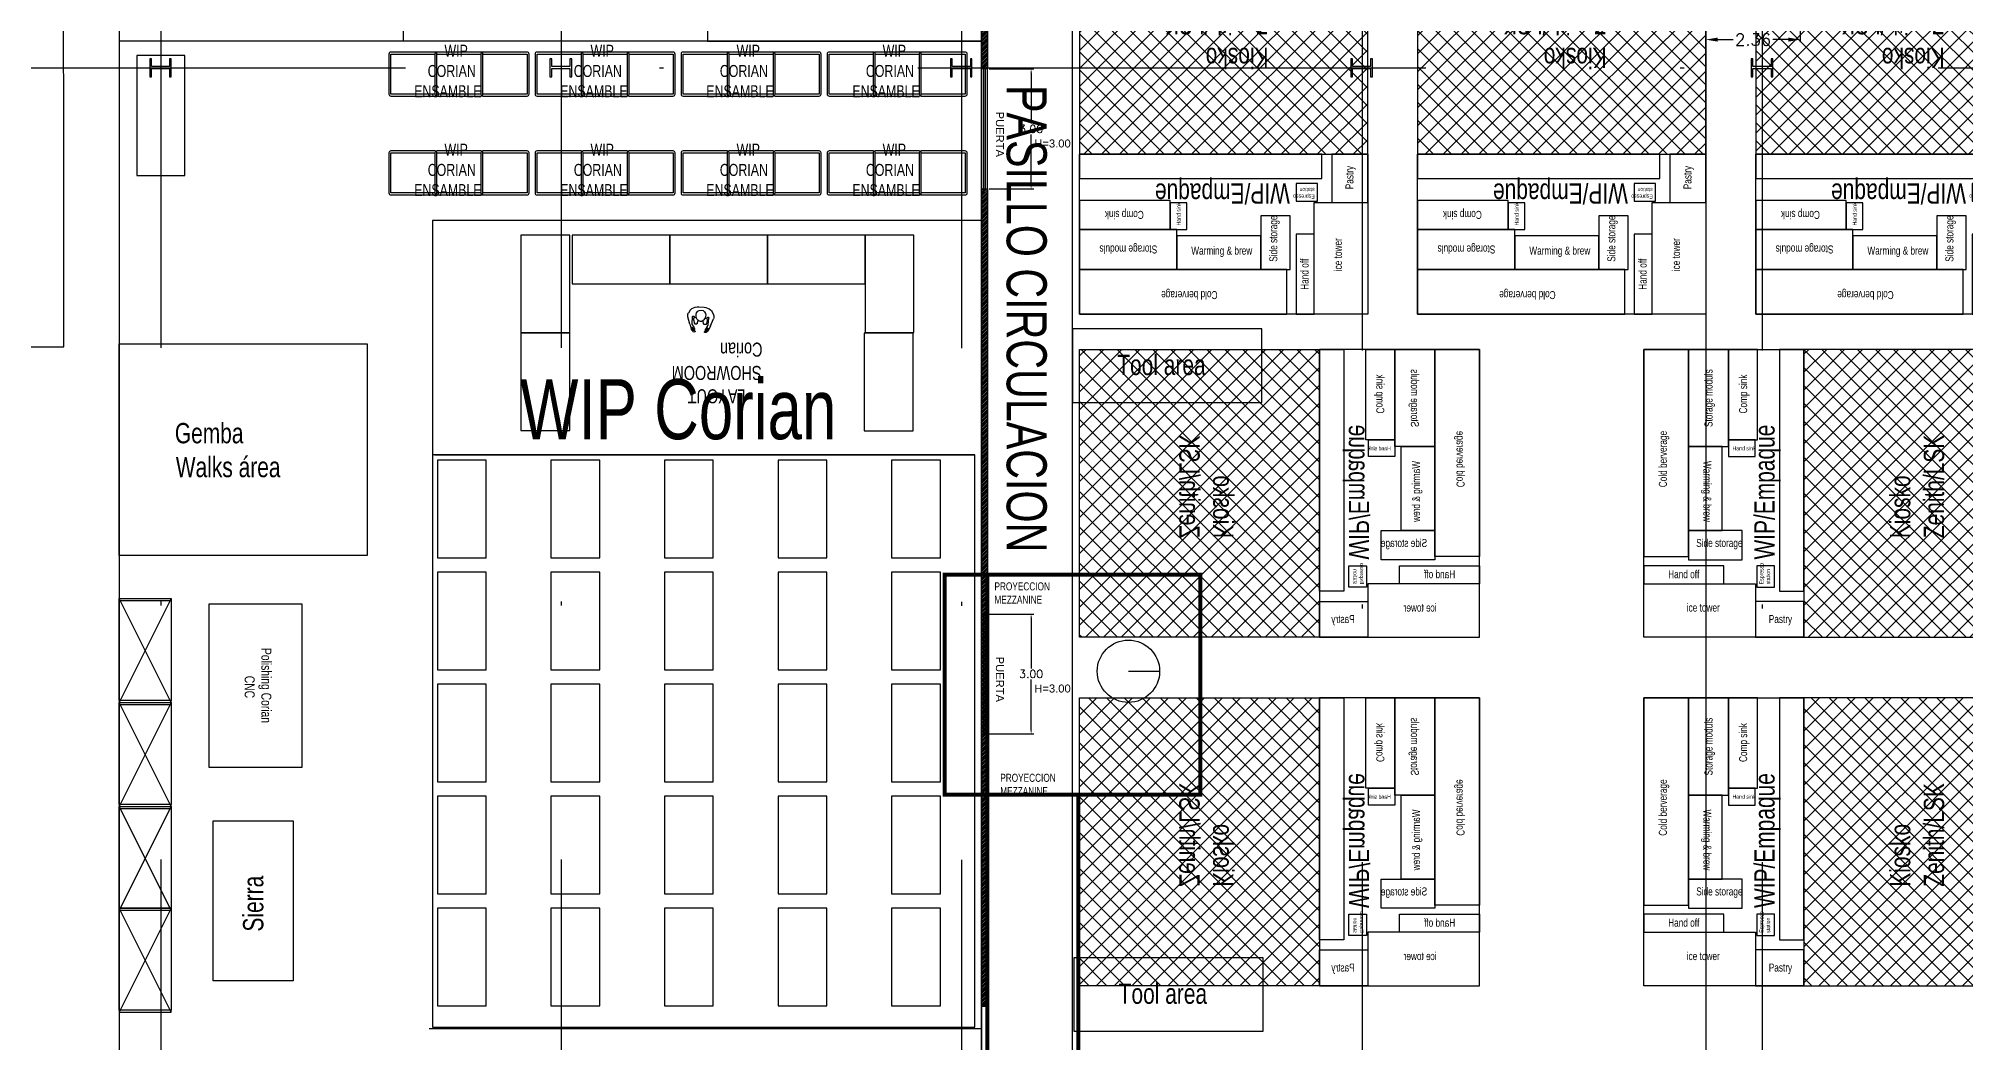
# Model space of a CAD drawing. Header units: millimetres. Extents: x 1309 to 1708, y 884 to 1242.
# Drawn here: x 1417.19 to 1465.34, y 1183.55 to 1208.66 of the extents above; entities that cross this region are included whole.
import ezdxf
from ezdxf.lldxf.tags import DXFTag

# ---------------------------------------------------------------- set-up
doc = ezdxf.new("R2010")
doc.units = ezdxf.units.MM
doc.linetypes.add('DASHDOT', pattern=[25.4, 12.7, -6.35, 0, -6.35])
doc.linetypes.add('DASHED2', pattern=[0.375, 0.25, -0.125])
for name, color, linetype in [('1- 2', 223, 'Continuous'), ('DIM GENERAL', 1, 'Continuous'), ('ejes', 140, 'DASHDOT'), ('LINEA LIMITE DE ZONIFICACION', 2, 'Continuous'), ('LINEA PROYECCION', 1, 'DASHED2')]:
    doc.layers.add(name, color=color, linetype=linetype)
doc.styles.add('ARRAY BASE$0$Standard', font='arial.ttf')
doc.styles.add('ARRAY BASE$0$STYLE1', font='swissc.ttf', dxfattribs={"width": 0.9})
doc.styles.get("Standard").update_dxf_attribs({"font": 'arial.ttf'})
doc.styles.add('TEXTO GENERAL', font='swissc.ttf', dxfattribs={"width": 0.9, "height": 1})
doc.styles.add('TEXTOS', font='romans.shx')
tags = doc.linetypes.add('ARRAY BASE$0$CACHE', pattern=[0.24, 0.12, -0.12]).pattern_tags.tags
tags[6:7] = [DXFTag(74, 4), DXFTag(75, 0), DXFTag(340, '0'), DXFTag(46, 1.0), DXFTag(50, 0.0), DXFTag(44, 0.0), DXFTag(45, 0.0)]
tags[4:5] = [DXFTag(74, 4), DXFTag(75, 0), DXFTag(340, '0'), DXFTag(46, 1.0), DXFTag(50, 0.0), DXFTag(44, 0.0), DXFTag(45, 0.0)]
doc.dimstyles.new('DIM-75P', dxfattribs={"dimtxt": 0.3, "dimasz": 0.3, "dimexe": 0.0675, "dimexo": 0.0468, "dimgap": 0.0375, "dimtad": 0, "dimtih": 1, "dimtoh": 1, "dimzin": 0, "dimdsep": 46, "dimtxsty": 'TEXTOS', "dimcen": 0.3, "dimclrd": 1, "dimclre": 1, "dimclrt": 2, "dimadec": 0, "dimazin": 0, "dimtfac": 1, "dimtmove": 1, "dimatfit": 3, "dimldrblk": 'flecha', "dimfxl": 0.045, "dimtolj": 1, "dimtzin": 0, "dimlwd": -1, "dimlwe": -1, "dimarcsym": 0})
pattern_1 = [(45, (230.526326, 1114.50723), (-0.0224506403, 0.0224506403), [])]

# ---------------------------------------------------------------- blocks, each defined once
blk = doc.blocks.new('planta conjunto')
at = {"layer": '1- 2', "lineweight": 25}
for points in [[(100.79, 55.02), (100.34, 55.02), (100.34, 55.217), (100.3, 55.217), (100.3, 54.767), (100.34, 54.767), (100.34, 54.972), (100.79, 54.972), (100.79, 54.767), (100.837, 54.767), (100.837, 55.217), (100.79, 55.217), (100.79, 55.02)], [(100.79, 55.02), (100.34, 55.02), (100.34, 55.217), (100.3, 55.217), (100.3, 54.767), (100.34, 54.767), (100.34, 54.972), (100.79, 54.972), (100.79, 54.767), (100.837, 54.767), (100.837, 55.217), (100.79, 55.217), (100.79, 55.02)], [(110.798, 55.02), (110.348, 55.02), (110.348, 55.217), (110.3, 55.217), (110.3, 54.767), (110.348, 54.767), (110.348, 54.972), (110.798, 54.972), (110.798, 54.767), (110.845, 54.767), (110.845, 55.217), (110.798, 55.217), (110.798, 55.02)], [(110.798, 55.02), (110.348, 55.02), (110.348, 55.217), (110.3, 55.217), (110.3, 54.767), (110.348, 54.767), (110.348, 54.972), (110.798, 54.972), (110.798, 54.767), (110.845, 54.767), (110.845, 55.217), (110.798, 55.217), (110.798, 55.02)], [(120.806, 55.02), (120.356, 55.02), (120.356, 55.217), (120.308, 55.217), (120.308, 54.767), (120.356, 54.767), (120.356, 54.972), (120.806, 54.972), (120.806, 54.767), (120.845, 54.767), (120.845, 55.217), (120.806, 55.217), (120.806, 55.02)], [(120.806, 55.02), (120.356, 55.02), (120.356, 55.217), (120.308, 55.217), (120.308, 54.767), (120.356, 54.767), (120.356, 54.972), (120.806, 54.972), (120.806, 54.767), (120.845, 54.767), (120.845, 55.217), (120.806, 55.217), (120.806, 55.02)], [(130.806, 55.02), (130.356, 55.02), (130.356, 55.217), (130.316, 55.217), (130.316, 54.767), (130.356, 54.767), (130.356, 54.972), (130.806, 54.972), (130.806, 54.767), (130.853, 54.767), (130.853, 55.217), (130.806, 55.217), (130.806, 55.02)], [(130.806, 55.02), (130.356, 55.02), (130.356, 55.217), (130.316, 55.217), (130.316, 54.767), (130.356, 54.767), (130.356, 54.972), (130.806, 54.972), (130.806, 54.767), (130.853, 54.767), (130.853, 55.217), (130.806, 55.217), (130.806, 55.02)], [(140.814, 55.02), (140.363, 55.02), (140.363, 55.217), (140.316, 55.217), (140.316, 54.767), (140.363, 54.767), (140.363, 54.972), (140.814, 54.972), (140.814, 54.767), (140.861, 54.767), (140.861, 55.217), (140.814, 55.217), (140.814, 55.02)], [(140.814, 55.02), (140.363, 55.02), (140.363, 55.217), (140.316, 55.217), (140.316, 54.767), (140.363, 54.767), (140.363, 54.972), (140.814, 54.972), (140.814, 54.767), (140.861, 54.767), (140.861, 55.217), (140.814, 55.217), (140.814, 55.02)]]:
    blk.add_lwpolyline(points, dxfattribs=at)
at = {"layer": 'ejes'}
for p, q in [((100.578, 86.192), (100.578, 0.474)), ((110.578, 86.192), (110.578, 0.474)), ((120.586, 86.184), (120.586, 0.474)), ((130.594, 86.124), (130.594, 0.474)), ((140.594, 86.124), (140.594, 0.474)), ((-8.01, 54.992), (162.449, 54.992))]:
    blk.add_line(p, q, dxfattribs=at)
blk = doc.blocks.new('ARRAY BASE$0$Rack madera')
for p, q in [((0.002, 0.002), (0.002, 1.302)), ((0.002, 1.302), (0.052, 1.302)), ((2.602, 1.302), (0.002, 0.002)), ((0.002, 1.302), (2.602, 0.002)), ((2.552, 1.302), (0.052, 1.302)), ((0.052, 1.302), (0.052, 0.002)), ((2.552, 0.002), (2.552, 1.302)), ((2.602, 1.302), (2.552, 1.302)), ((2.602, 0.002), (2.602, 1.302)), ((0.052, 0.002), (0.002, 0.002)), ((0.052, 0.002), (2.552, 0.002)), ((2.552, 0.002), (2.602, 0.002))]:
    blk.add_line(p, q)
blk = doc.blocks.new('ARRAY BASE$0$CABINA PINTURA')
for p, q in [((1.277, -4.103), (1.277, -0.623)), ((6.459, -4.103), (6.459, -0.623)), ((11.557, -4.103), (11.557, -0.623)), ((16.358, -4.103), (23.535, -4.103))]:
    blk.add_line(p, q)
for points in [[(24.34, 0), (0, 0), (0, -6.847), (24.34, -6.847)], [(1.277, -0.623), (1.277, -4.103), (5.311, -4.103), (5.311, -0.623)], [(6.459, -0.623), (6.459, -4.103), (10.493, -4.103), (10.493, -0.623)], [(11.557, -0.623), (11.557, -4.103), (15.591, -4.103), (15.591, -0.623)], [(23.535, -4.103), (23.535, -0.623), (16.358, -0.623), (16.358, -4.103)], [(5.311, -3.403), (5.311, -2.838), (5.534, -2.838), (5.534, -3.403)], [(10.493, -3.403), (10.493, -2.838), (10.717, -2.838), (10.717, -3.403)], [(15.591, -3.403), (15.591, -2.838), (15.814, -2.838), (15.814, -3.403)], [(5.311, -4.103), (5.311, -3.603), (5.811, -3.603), (5.811, -4.103)], [(10.493, -4.103), (10.493, -3.603), (10.993, -3.603), (10.993, -4.103)], [(15.591, -4.103), (15.591, -3.603), (16.091, -3.603), (16.091, -4.103)], [(23.535, -4.103), (23.535, -3.603), (24.035, -3.603), (24.035, -4.103)], [(3.031, -4.366), (3.031, -5.846), (1.164, -5.846), (1.164, -4.366)], [(2.047, -5.765), (1.277, -5.765), (1.277, -4.472), (2.047, -4.472)], [(2.944, -5.765), (2.174, -5.765), (2.174, -4.472), (2.944, -4.472)], [(5.255, -4.366), (5.255, -5.846), (3.388, -5.846), (3.388, -4.366)], [(4.271, -5.765), (3.501, -5.765), (3.501, -4.472), (4.271, -4.472)], [(5.169, -5.765), (4.399, -5.765), (4.399, -4.472), (5.169, -4.472)], [(8.213, -4.366), (8.213, -5.846), (6.346, -5.846), (6.346, -4.366)], [(7.229, -5.765), (6.459, -5.765), (6.459, -4.472), (7.229, -4.472)], [(8.127, -5.765), (7.357, -5.765), (7.357, -4.472), (8.127, -4.472)], [(10.438, -4.366), (10.438, -5.846), (8.571, -5.846), (8.571, -4.366)], [(9.454, -5.765), (8.684, -5.765), (8.684, -4.472), (9.454, -4.472)], [(10.352, -5.765), (9.582, -5.765), (9.582, -4.472), (10.352, -4.472)], [(13.311, -4.366), (13.311, -5.846), (11.444, -5.846), (11.444, -4.366)], [(12.327, -5.765), (11.557, -5.765), (11.557, -4.472), (12.327, -4.472)], [(13.225, -5.765), (12.455, -5.765), (12.455, -4.472), (13.225, -4.472)], [(15.536, -4.366), (15.536, -5.846), (13.669, -5.846), (13.669, -4.366)], [(14.552, -5.765), (13.782, -5.765), (13.782, -4.472), (14.552, -4.472)], [(15.449, -5.765), (14.679, -5.765), (14.679, -4.472), (15.449, -4.472)], [(0, -6.847), (24.34, -6.847), (24.34, -14.438), (0, -14.438)], [(9.762, -7.796), (0.34, -7.796), (0.34, -6.952), (9.762, -6.952)], [(22.643, -7.784), (13.221, -7.784), (13.221, -6.941), (22.643, -6.941)], [(0.469, -11.394), (1.594, -11.394), (1.594, -9.144), (0.469, -9.144)], [(3.018, -11.394), (4.143, -11.394), (4.143, -9.144), (3.018, -9.144)], [(5.566, -11.394), (6.691, -11.394), (6.691, -9.144), (5.566, -9.144)], [(8.115, -11.394), (9.24, -11.394), (9.24, -9.144), (8.115, -9.144)], [(10.664, -11.394), (11.789, -11.394), (11.789, -9.144), (10.664, -9.144)], [(13.213, -11.394), (14.338, -11.394), (14.338, -9.144), (13.213, -9.144)], [(15.762, -11.394), (16.887, -11.394), (16.887, -9.144), (15.762, -9.144)], [(18.311, -11.394), (19.436, -11.394), (19.436, -9.144), (18.311, -9.144)], [(20.859, -11.394), (21.984, -11.394), (21.984, -9.144), (20.859, -9.144)]]:
    blk.add_lwpolyline(points, close=True)
at = {"style": 'TEXTO GENERAL'}
for s, width, gutter_width, insert, char_height, attachment_point, rotation in [('\\pxqc;CABIN\\P1', 2.52479, 12.5, (3.891, -1.082), 0.5, 1, 270), ('\\pxqc;CABIN\\P2', 2.86507, 12.5, (9.074, -1.082), 0.5, 1, 270), ('\\pxqc;CABIN\\P3', 3.00708, 12.5, (14.172, -1.082), 0.5, 1, 270), ('\\pxqc;CABIN\\P4', 3.03436, 12.5, (19.996, -1.222), 0.5, 1, 270), ('COTROL', 0.37702, 12.5, (5.478, -2.834), 0.1, 1, 270), ('COTROL', 0.37702, 12.5, (10.66, -2.834), 0.1, 1, 270), ('COTROL', 0.37702, 12.5, (15.758, -2.834), 0.1, 1, 270), ('\\pxqc;CART', 2.56497, 5.958, (1.728, -3.858), 0.1192, 1, 270), ('\\pxqc;CART', 2.56497, 5.958, (2.626, -3.858), 0.1192, 1, 270), ('\\pxqc;CART', 2.56497, 5.958, (3.953, -3.858), 0.1192, 1, 270), ('\\pxqc;CART', 2.56497, 5.958, (4.85, -3.858), 0.1192, 1, 270), ('\\pxqc;CART', 2.56497, 5.958, (6.911, -3.858), 0.1192, 1, 270), ('\\pxqc;CART', 2.56497, 5.958, (7.808, -3.858), 0.1192, 1, 270), ('\\pxqc;CART', 2.56497, 5.958, (9.135, -3.858), 0.1192, 1, 270), ('\\pxqc;CART', 2.56497, 5.958, (10.033, -3.858), 0.1192, 1, 270), ('\\pxqc;CART', 2.56497, 5.958, (12.008, -3.858), 0.1192, 1, 270), ('\\pxqc;CART', 2.56497, 5.958, (12.906, -3.858), 0.1192, 1, 270), ('\\pxqc;CART', 2.56497, 5.958, (14.233, -3.858), 0.1192, 1, 270), ('\\pxqc;CART', 2.56497, 5.958, (15.131, -3.858), 0.1192, 1, 270), ("\\pxqc;4' x 8'\\PTABLE", 189.1384, 60, (1.031, -10.269), 0.21094, 5, 90), ("\\pxqc;4' x 8'\\PTABLE", 189.1384, 60, (3.58, -10.269), 0.21094, 5, 90), ("\\pxqc;4' x 8'\\PTABLE", 189.1384, 60, (6.129, -10.269), 0.21094, 5, 90), ("\\pxqc;4' x 8'\\PTABLE", 189.1384, 60, (8.678, -10.269), 0.21094, 5, 90), ("\\pxqc;4' x 8'\\PTABLE", 189.1384, 60, (11.227, -10.269), 0.21094, 5, 90), ("\\pxqc;4' x 8'\\PTABLE", 189.1384, 60, (13.775, -10.269), 0.21094, 5, 90), ("\\pxqc;4' x 8'\\PTABLE", 189.1384, 60, (16.324, -10.269), 0.21094, 5, 90), ("\\pxqc;4' x 8'\\PTABLE", 189.1384, 60, (18.873, -10.269), 0.21094, 5, 90), ("\\pxqc;4' x 8'\\PTABLE", 189.1384, 60, (21.422, -10.269), 0.21094, 5, 90)]:
    blk.add_mtext_dynamic_manual_height_columns(s, width=width, gutter_width=gutter_width, heights=[0], dxfattribs=dict(at, insert=insert, char_height=char_height, attachment_point=attachment_point, rotation=rotation))
at = {"char_height": 0.21094, "attachment_point": 5, "style": 'TEXTO GENERAL'}
for insert in [(5.051, -7.374), (17.932, -7.363)]:
    blk.add_mtext_dynamic_manual_height_columns('\\pxqc;BLOWER / VENTILATION', width=284.7754, gutter_width=60, heights=[0], dxfattribs=dict(at, insert=insert))
blk = doc.blocks.new('ARRAY BASE$0$BLK90')
at = {"linetype": 'ARRAY BASE$0$CACHE'}
for p, q in [((-170.737534, -30.518141), (-174.014435, -31.846794)), ((-164.739517, -37.821743), (-165.801132, -36.058189)), ((-165.055527, -35.353413), (-164.82962, -35.431377)), ((-164.739517, -37.821743), (-164.497208, -40.080963)), ((-163.164398, -39.776585), (-164.572159, -35.786911)), ((-161.377762, -39.721272), (-161.666, -34.771053)), ((-174.32193, -44.969616), (-171.71785, -47.692654)), ((-171.971207, -43.11137), (-173.23233, -41.265236)), ((-171.897736, -44.764175), (-172.837677, -44.182594)), ((-171.29158, -47.103867), (-172.075592, -46.284042)), ((-171.897736, -44.764175), (-170.094681, -46.404308)), ((-170.323425, -47.081726), (-171.81723, -46.036961)), ((-171.66568, -47.730412), (-170.43042, -48.320324)), ((-171.541672, -43.241016), (-170.38324, -42.771317)), ((-170.332184, -47.574886), (-171.239426, -47.141628)), ((-170.165298, -42.379147), (-170.535599, -40.236107)), ((-170.32077, -48.33477), (-169.222961, -48.131046)), ((-169.353409, -47.428047), (-170.222549, -47.589333)), ((-166.303116, -40.813187), (-167.471375, -39.103008)), ((-164.715164, -40.473137), (-165.873596, -40.942833)), ((-163.260498, -41.262123), (-163.412186, -43.694824)), ((-163.260498, -41.262123), (-162.991013, -40.190163)), ((-163.231171, -44.945724), (-162.495132, -44.456177)), ((-162.991013, -40.190163), (-163.164398, -39.776585)), ((-161.905502, -44.92271), (-162.835205, -45.541065)), ((-162.776245, -44.021645), (-162.43187, -42.231571)), ((-162.426514, -44.369453), (-162.077194, -43.426704)), ((-162.066055, -43.363285), (-162.074387, -42.228951)), ((-161.361252, -43.552372), (-161.836884, -44.835987)), ((-161.377762, -39.721272), (-161.350113, -43.488953))]:
    blk.add_line(p, q, dxfattribs=at)
for centre, radius, start, end in [((-170.361038, -36.152016), 3.2175, 22.074953, 202.066254), ((-167.815094, -35.11974), 5.964749, 202.067978, 218.962311), ((-170.47406, -37.316853), 3.493774, 321.532944, 345.819852), ((-172.906967, -37.184288), 5.964749, 5.173717, 22.067799), ((-171.502396, -37.057045), 4.554427, 345.822811, 5.178623), ((-173.423462, -28.599037), 10.806423, 306.786201, 313.260727), ((-166.507584, -35.948009), 0.715, 313.257309, 357.717644), ((-166.679947, -33.464012), 3.2175, 50.33379, 77.732773), ((-165.139313, -36.002377), 0.654351, 82.637466, 177.74144), ((-165.252029, -36.008255), 0.715, 18.013397, 53.771713), ((-164.878052, -34.958088), 3.2175, 3.337429, 50.339516), ((-173.423462, -28.599037), 10.806423, 270.88028, 277.35482), ((-168.911682, -36.006607), 4.554427, 218.966507, 238.321701), ((-171.948471, -46.158348), 0.178774, 42.715103, 224.725555), ((-171.675995, -42.909714), 0.3575, 214.301971, 292.075951), ((-171.588654, -47.569111), 0.17875, 223.721497, 244.473404), ((-169.468704, -36.909218), 3.493774, 238.320335, 262.607529), ((-171.162399, -46.980324), 0.17875, 223.774597, 244.512856), ((-170.353394, -48.159023), 0.17875, 244.449814, 280.509796), ((-170.517578, -42.440014), 0.3575, 292.065025, 9.763803), ((-170.255157, -47.413586), 0.17875, 244.542496, 280.522301), ((-170.273239, -46.721344), 0.363864, 262.06086, 60.628738), ((-169.610596, -38.002861), 2.390964, 262.608047, 321.532711), ((-169.391647, -47.798748), 0.372667, 296.914612, 84.110321), ((-166.007919, -40.61153), 0.3575, 214.364944, 292.066399), ((-164.849487, -40.141834), 0.3575, 292.071602, 9.8103), ((-163.063248, -43.797977), 0.363864, 163.560379, 322.049141), ((-162.945572, -45.18512), 0.372667, 140.013275, 287.227173), ((-162.594131, -44.307346), 0.17875, 303.64399, 339.708792), ((-162.253143, -42.227283), 0.178774, 359.550647, 181.289337), ((-162.244812, -43.364597), 0.17875, 339.717196, 0.478137), ((-162.004486, -44.773876), 0.17875, 303.623253, 339.655222), ((-161.52887, -43.490265), 0.17875, 339.691084, 0.447206)]:
    blk.add_arc(centre, radius, start, end, dxfattribs=at)
blk = doc.blocks.new('ARRAY BASE$0$BLK91')
at = {"linetype": 'ARRAY BASE$0$CACHE'}
for p, q in [((-178.073395, -36.43948), (-178.325958, -38.766552)), ((-164.626251, -30.987196), (-162.824356, -32.48127)), ((-174.32193, -44.969616), (-177.562561, -41.21648)), ((-174.724579, -39.273827), (-174.832397, -39.48711)), ((-173.001266, -43.765041), (-174.769547, -39.921551)), ((-173.23233, -41.265236), (-173.698685, -39.260338)), ((-172.837677, -44.182594), (-173.001266, -43.765041))]:
    blk.add_line(p, q, dxfattribs=at)
for centre, radius, start, end in [((-174.87468, -36.786652), 3.2175, 146.405884, 173.803436), ((-169.745422, -40.193554), 9.375121, 117.08773, 146.407135), ((-167.988174, -39.481064), 9.375121, 77.734528, 107.0532), ((-175.127243, -39.113728), 3.2175, 173.80069, 220.804153), ((-174.127502, -39.606911), 0.715, 170.33783, 206.090286), ((-174.212494, -39.68119), 0.654351, 46.433598, 141.485168), ((-173.268448, -38.68927), 0.715, 226.416946, 270.880272)]:
    blk.add_arc(centre, radius, start, end, dxfattribs=at)
blk = doc.blocks.new('ARRAY BASE$0$BLK89')
for name in ['ARRAY BASE$0$BLK91', 'ARRAY BASE$0$BLK90']:
    blk.add_blockref(name, (0, 0))
blk = doc.blocks.new('*D52')
at = {"layer": 'Defpoints', "color": 0, "ltscale": 0.01, "transparency": 16777216}
for p in [(1.5, 1.243), (-1.5, 0.15), (1.5, 0.15)]:
    blk.add_point(p, dxfattribs=at)
at = {"layer": 'DIM GENERAL', "color": 1, "ltscale": 0.01, "transparency": 16777216}
for p, q in [((-1.5, 0.197), (-1.5, 1.31)), ((-1.4, 1.243), (-0.138, 1.243)), ((1.4, 1.243), (0.137, 1.243)), ((1.5, 0.197), (1.5, 1.31))]:
    blk.add_line(p, q, dxfattribs=at)
for points in [[(-1.4, 1.226), (-1.4, 1.26), (-1.5, 1.243)], [(1.4, 1.226), (1.4, 1.26), (1.5, 1.243)]]:
    blk.add_solid(points, dxfattribs=at)
at = {"layer": 'DIM GENERAL', "color": 2, "ltscale": 0.01, "transparency": 16777216, "insert": (0, 1.243), "char_height": 0.2, "attachment_point": 5, "rotation": 90, "style": 'TEXTOS'}
blk.add_mtext('\\A1;3.00', dxfattribs=at)
blk = doc.blocks.new('flecha')
at = {"ltscale": 6}
for points in [[(-0.02, 0.03), (-0.11, 0.13), (-0.12, 0.05), (-0.12, 0.21)], [(-0.02, -0.03), (-0.11, -0.13), (-0.12, -0.05), (-0.12, -0.21)]]:
    blk.add_hatch(color=256, dxfattribs=at).paths.add_polyline_path(points)
for p, q in [((0.01, -0.02), (-0.14, 0.24)), ((0.01, 0.02), (-0.14, -0.24)), ((-0.13, 0.24), (-0.13, 0.03)), ((-0.13, 0.03), (-0.1, 0.12)), ((0, 0), (-0.1, 0.12)), ((0, 0), (-0.1, -0.12)), ((-0.13, -0.02), (-0.13, -0.24)), ((-0.13, -0.02), (-0.1, -0.12))]:
    blk.add_line(p, q, dxfattribs=at)
for points in [[(-0.02, 0.03), (-0.11, 0.13), (-0.12, 0.05), (-0.12, 0.21)], [(-0.02, -0.03), (-0.11, -0.13), (-0.12, -0.05), (-0.12, -0.21)]]:
    blk.add_lwpolyline(points, close=True, dxfattribs=at)
blk = doc.blocks.new('*D104')
at = {"layer": 'Defpoints', "color": 0, "ltscale": 0.01, "transparency": 16777216}
for p in [(1458.851, 1209.123), (1461.214, 1209.123), (1458.851, 1208.631)]:
    blk.add_point(p, dxfattribs=at)
at = {"layer": 'LINEA LIMITE DE ZONIFICACION', "color": 1, "ltscale": 0.01, "transparency": 16777216}
for p, q in [((1458.851, 1209.076), (1458.851, 1208.563)), ((1459.151, 1208.631), (1459.538, 1208.631)), ((1460.914, 1208.631), (1460.527, 1208.631)), ((1461.214, 1209.076), (1461.214, 1208.563))]:
    blk.add_line(p, q, dxfattribs=at)
for points in [[(1459.151, 1208.681), (1459.151, 1208.581), (1458.851, 1208.631)], [(1460.914, 1208.681), (1460.914, 1208.581), (1461.214, 1208.631)]]:
    blk.add_solid(points, dxfattribs=at)
at = {"layer": 'LINEA LIMITE DE ZONIFICACION', "color": 2, "ltscale": 0.01, "transparency": 16777216, "insert": (1460.033, 1208.631), "char_height": 0.3, "attachment_point": 5, "style": 'TEXTOS'}
blk.add_mtext('\\A1;2.36', dxfattribs=at)
blk = doc.blocks.new('ARRAY BASE$0$KIOSKO DE ARMADO')
h = blk.add_hatch()
h.set_pattern_fill('ANSI37', color=256, scale=0.1, angle=180)
h.set_pattern_definition([(225, (2482.8771, 1339.67897), (0.224506403, -0.224506403), []), (315, (2482.8771, 1339.67897), (0.224506403, 0.224506403), [])])
h.paths.add_polyline_path([(7.2, 10), (0, 10), (0, 4), (7.2, 4)])
for points in [[(7.2, 10), (0, 10), (0, 4), (7.2, 4)], [(0, 4), (7.2, 4), (7.2, 0), (0, 0)], [(7.2, 4), (7.2, 0), (0, 0), (0, 4)], [(6.05, 3.39), (6.05, 4), (0, 4), (0, 3.39)], [(6.303, 2.79), (7.2, 2.79), (7.2, 4), (6.303, 4)], [(5.943, 2.825), (5.943, 3.265), (5.413, 3.265), (5.413, 2.825)], [(2.26, 2.12), (2.26, 2.84), (0, 2.84), (0, 2.12)], [(2.68, 2.78), (2.26, 2.78), (2.26, 2.12), (2.68, 2.12)], [(4.53, 2.46), (4.53, 1.12), (5.26, 1.12), (5.26, 2.46)], [(5.86, 2.79), (7.2, 2.79), (7.2, 0), (5.86, 0)], [(2.43, 1.12), (2.43, 2.12), (0, 2.12), (0, 1.12)], [(2.43, 1.96), (2.43, 1.12), (4.53, 1.12), (4.53, 1.96)], [(5.41, 0), (5.86, 0), (5.86, 2), (5.41, 2)], [(5.18, 0), (5.18, 1.12), (0, 1.12), (0, 0)]]:
    blk.add_lwpolyline(points, close=True)
at = {"attachment_point": 1, "style": 'TEXTO GENERAL'}
for s, insert, char_height, rotation in [('Kiosko Zenith/LSK', (4.722, 6.152), 0.50733, 180), ('WIP/Empaque', (5.255, 2.761), 0.50733, 180), ('Pastry', (6.643, 3.123), 0.2, 90), ('Espresso\\Pstation', (5.875, 2.891), 0.1, 180), ('Comp sink', (1.604, 2.382), 0.2, 180), ('Hand sink', (2.424, 2.218), 0.1, 90), ('Side storage', (4.741, 1.31), 0.2, 90), ('Storage moduls', (1.942, 1.518), 0.2, 180), ('ice tower', (6.357, 1.074), 0.2, 90), ('Hand off', (5.522, 0.609), 0.2, 90), ('Cold berverage', (3.448, 0.377), 0.2, 180)]:
    blk.add_mtext_dynamic_manual_height_columns(s, width=3.63915, gutter_width=2.537, heights=[0], dxfattribs=dict(at, insert=insert, char_height=char_height, rotation=rotation))
at = {"insert": (2.791, 1.689), "char_height": 0.2, "attachment_point": 1, "style": 'TEXTO GENERAL'}
blk.add_mtext_dynamic_manual_height_columns('Warming & brew', width=3.63915, gutter_width=2.537, heights=[0], dxfattribs=at)
blk = doc.blocks.new('10')
h = blk.add_hatch()
h.set_pattern_fill('ANSI37', color=256, scale=0.1, angle=180)
h.set_pattern_definition([(225, (2475.6771, 1329.67897), (0.224506403, -0.224506403), []), (315, (2475.6771, 1329.67897), (0.224506403, 0.224506403), [])])
h.paths.add_polyline_path([(0, -6), (0, -4.005), (-1.076, 0), (-7.2, 0), (-7.2, -6)])
for points in [[(-8.448, -38.48), (-24.275, -38.48), (-24.275, 0), (-8.448, 0)], [(-7.2, -6), (0, -6), (0, -10), (-7.2, -10)], [(0, -6), (0, -10), (-7.2, -10), (-7.2, -6)], [(-1.15, -6.61), (-1.15, -6), (-7.2, -6), (-7.2, -6.61)], [(-0.897, -7.21), (0, -7.21), (0, -6), (-0.897, -6)], [(-1.257, -7.175), (-1.257, -6.735), (-1.787, -6.735), (-1.787, -7.175)], [(-4.94, -7.88), (-4.94, -7.16), (-7.2, -7.16), (-7.2, -7.88)], [(-4.52, -7.22), (-4.94, -7.22), (-4.94, -7.88), (-4.52, -7.88)], [(-1.34, -7.21), (0, -7.21), (0, -10), (-1.34, -10)], [(-2.67, -7.54), (-2.67, -8.88), (-1.94, -8.88), (-1.94, -7.54)], [(-4.77, -8.88), (-4.77, -7.88), (-7.2, -7.88), (-7.2, -8.88)], [(-4.77, -8.04), (-4.77, -8.88), (-2.67, -8.88), (-2.67, -8.04)], [(-1.79, -10), (-1.34, -10), (-1.34, -8), (-1.79, -8)], [(-2.02, -10), (-2.02, -8.88), (-7.2, -8.88), (-7.2, -10)], [(-24.275, -12.209), (-19.544, -12.209), (-19.544, -10.37), (-24.275, -10.37)], [(-24.239, -27.931), (-19.508, -27.931), (-19.508, -26.092), (-24.239, -26.092)]]:
    blk.add_lwpolyline(points, close=True)
blk.add_lwpolyline([(-1.076, 0), (-7.2, 0), (-7.2, -6), (0, -6), (0, -4.005)])
for p in [(-24.096, -10), (-15.648, -10), (-24.275, -38.48), (-15.648, -38.48), (-7.021, -38.48)]:
    blk.add_blockref('ARRAY BASE$0$KIOSKO DE ARMADO', p)
at = {"xscale": -1, "rotation": 90}
for p in [(-14.099, -10.88), (-14.099, -19.594)]:
    blk.add_blockref('ARRAY BASE$0$KIOSKO DE ARMADO', p, dxfattribs=at)
at = {"rotation": 270}
for p in [(-9.997, -10.88), (-9.997, -19.594)]:
    blk.add_blockref('ARRAY BASE$0$KIOSKO DE ARMADO', p, dxfattribs=at)
at = {"attachment_point": 1, "style": 'ARRAY BASE$0$STYLE1'}
for s, insert, char_height, rotation in [('Kiosko Zenith/LSK', (-2.478, -3.848), 0.50733, 180), ('WIP/Empaque', (-1.945, -7.239), 0.50733, 180), ('Pastry', (-0.557, -6.877), 0.2, 90), ('Espresso\\Pstation', (-1.325, -7.109), 0.1, 180), ('Comp sink', (-5.596, -7.618), 0.2, 180), ('Hand sink', (-4.776, -7.782), 0.1, 90), ('Side storage', (-2.459, -8.69), 0.2, 90), ('ice tower', (-0.843, -8.926), 0.2, 90), ('Storage moduls', (-5.258, -8.482), 0.2, 180), ('Hand off', (-1.678, -9.391), 0.2, 90), ('Cold berverage', (-3.752, -9.623), 0.2, 180)]:
    blk.add_mtext_dynamic_manual_height_columns(s, width=3.63915, gutter_width=2.537, heights=[0], dxfattribs=dict(at, insert=insert, char_height=char_height, rotation=rotation))
for s, insert, char_height in [('Warming & brew', (-4.409, -8.311), 0.2), ('Tool area', (-23.155, -11.015), 0.5073), ('Tool area', (-23.119, -26.737), 0.5073)]:
    blk.add_mtext_dynamic_manual_height_columns(s, width=3.63915, gutter_width=2.537, heights=[0], dxfattribs=dict(at, insert=insert, char_height=char_height))
blk = doc.blocks.new('ARRAY BASE$0$PUERTA TRANSICION')
at = {"color": 1}
for points in [[(-1.5, 0), (1.5, 0), (1.5, 0.15), (-1.5, 0.15)], [(1.5, 0.05), (1.5, 0.1), (-1.5, 0.1), (-1.5, 0.05)]]:
    blk.add_lwpolyline(points, close=True, dxfattribs=at)
at = {"color": 2, "ltscale": 0.01, "insert": (0.263, 1.323), "char_height": 0.2, "attachment_point": 1, "rotation": 90}
blk.add_mtext_dynamic_manual_height_columns('H=3.00', width=0.44515, gutter_width=12.5, heights=[0], dxfattribs=at)
at = {"insert": (-0.529, 0.563), "char_height": 0.2, "attachment_point": 1, "style": 'ARRAY BASE$0$Standard'}
blk.add_mtext_dynamic_manual_height_columns('\\pxqc;PUERTA', width=1.32555, gutter_width=13.918, heights=[0.278], dxfattribs=at)
at = {"layer": 'DIM GENERAL', "ltscale": 0.01}
dim = blk.add_linear_dim(base=(1.5, 1.243), p1=(-1.5, 0.15), p2=(1.5, 0.15), angle=180, dimstyle='DIM-75P', dxfattribs=at)
dim.commit()
dim.dimension.update_dxf_attribs({"geometry": '*D52', "text_midpoint": (0, 1.243)})

msp = doc.modelspace()

# ---------------------------------------------------------------- hatches: boundary and pattern name
at = {"ltscale": 0.01}
h = msp.add_hatch(dxfattribs=at)
h.set_pattern_fill('ANSI31', color=1, scale=0.01)
h.set_pattern_definition(pattern_1)
h.paths.add_polyline_path([(1440.89948, 1207.89658), (1440.74948, 1207.89658), (1440.74948, 1232.7383), (1440.89948, 1232.7383)])
h = msp.add_hatch(dxfattribs=at)
h.set_pattern_fill('ANSI31', color=1, scale=0.01)
h.set_pattern_definition(pattern_1)
h.paths.add_polyline_path([(1440.89948, 1184.45424), (1440.74948, 1184.45424), (1440.74948, 1204.89658), (1440.89948, 1204.89658)])

# ---------------------------------------------------------------- linework, layer by layer
for p, q in [((1440.74948, 1232.93578), (1440.74948, 1153.13326)), ((1440.74948, 1232.93578), (1440.74948, 1153.13326)), ((1419.20101, 1226.2924), (1419.20101, 1171.28577)), ((1440.74948, 1204.1087), (1440.74948, 1208.59578))]:
    msp.add_line(p, q)
for points in [[(1380.74948, 1152.93578), (1440.7495, 1152.93578), (1440.7495, 1232.93578), (1380.74948, 1232.93578)], [(1440.74948, 1208.59578), (1419.20101, 1208.59578), (1419.20101, 1171.28577), (1440.74948, 1171.28577)], [(1420.84771, 1208.23569), (1419.64771, 1208.23569), (1419.64771, 1205.23569), (1420.84771, 1205.23569)], [(1427.09472, 1208.27087), (1427.09472, 1207.27087), (1425.99472, 1207.27087), (1425.99472, 1208.27087)], [(1428.24472, 1208.27087), (1428.24472, 1207.27087), (1427.14472, 1207.27087), (1427.14472, 1208.27087)], [(1429.39472, 1208.27087), (1429.39472, 1207.27087), (1428.29472, 1207.27087), (1428.29472, 1208.27087)], [(1430.74472, 1208.27087), (1430.74472, 1207.27087), (1429.64472, 1207.27087), (1429.64472, 1208.27087)], [(1431.89472, 1208.27087), (1431.89472, 1207.27087), (1430.79472, 1207.27087), (1430.79472, 1208.27087)], [(1433.04472, 1208.27087), (1433.04472, 1207.27087), (1431.94472, 1207.27087), (1431.94472, 1208.27087)], [(1434.39472, 1208.27087), (1434.39472, 1207.27087), (1433.29472, 1207.27087), (1433.29472, 1208.27087)], [(1435.54472, 1208.27087), (1435.54472, 1207.27087), (1434.44472, 1207.27087), (1434.44472, 1208.27087)], [(1436.69472, 1208.27087), (1436.69472, 1207.27087), (1435.59472, 1207.27087), (1435.59472, 1208.27087)], [(1438.04472, 1208.27087), (1438.04472, 1207.27087), (1436.94472, 1207.27087), (1436.94472, 1208.27087)], [(1439.19472, 1208.27087), (1439.19472, 1207.27087), (1438.09472, 1207.27087), (1438.09472, 1208.27087)], [(1440.34472, 1208.27087), (1440.34472, 1207.27087), (1439.24472, 1207.27087), (1439.24472, 1208.27087)], [(1427.09472, 1205.79731), (1427.09472, 1204.79731), (1425.99472, 1204.79731), (1425.99472, 1205.79731)], [(1428.24472, 1205.79731), (1428.24472, 1204.79731), (1427.14472, 1204.79731), (1427.14472, 1205.79731)], [(1429.39472, 1205.79731), (1429.39472, 1204.79731), (1428.29472, 1204.79731), (1428.29472, 1205.79731)], [(1430.74472, 1205.79731), (1430.74472, 1204.79731), (1429.64472, 1204.79731), (1429.64472, 1205.79731)], [(1431.89472, 1205.79731), (1431.89472, 1204.79731), (1430.79472, 1204.79731), (1430.79472, 1205.79731)], [(1433.04472, 1205.79731), (1433.04472, 1204.79731), (1431.94472, 1204.79731), (1431.94472, 1205.79731)], [(1434.39472, 1205.79731), (1434.39472, 1204.79731), (1433.29472, 1204.79731), (1433.29472, 1205.79731)], [(1435.54472, 1205.79731), (1435.54472, 1204.79731), (1434.44472, 1204.79731), (1434.44472, 1205.79731)], [(1436.69472, 1205.79731), (1436.69472, 1204.79731), (1435.59472, 1204.79731), (1435.59472, 1205.79731)], [(1438.04472, 1205.79731), (1438.04472, 1204.79731), (1436.94472, 1204.79731), (1436.94472, 1205.79731)], [(1439.19472, 1205.79731), (1439.19472, 1204.79731), (1438.09472, 1204.79731), (1438.09472, 1205.79731)], [(1440.34472, 1205.79731), (1440.34472, 1204.79731), (1439.24472, 1204.79731), (1439.24472, 1205.79731)], [(1429.24388, 1201.3006), (1430.46388, 1201.3006), (1430.46388, 1203.7406), (1429.24388, 1203.7406)], [(1430.52503, 1203.7433), (1430.52503, 1202.5233), (1432.96503, 1202.5233), (1432.96503, 1203.7433)], [(1432.96503, 1203.7433), (1432.96503, 1202.5233), (1435.40503, 1202.5233), (1435.40503, 1203.7433)], [(1435.40503, 1203.7433), (1435.40503, 1202.5233), (1437.84503, 1202.5233), (1437.84503, 1203.7433)], [(1437.84503, 1201.3033), (1439.06503, 1201.3033), (1439.06503, 1203.7433), (1437.84503, 1203.7433)], [(1419.20101, 1201.02721), (1425.40255, 1201.02721), (1425.40255, 1195.73027), (1419.20101, 1195.73027)], [(1429.24388, 1198.8606), (1430.46388, 1198.8606), (1430.46388, 1201.3006), (1429.24388, 1201.3006)], [(1437.82215, 1198.84795), (1439.04215, 1198.84795), (1439.04215, 1201.28795), (1437.82215, 1201.28795)], [(1427.03664, 1183.93379), (1440.58453, 1183.93379), (1440.58453, 1198.24556), (1427.03664, 1198.24556)], [(1428.37491, 1198.11314), (1427.15491, 1198.11314), (1427.15491, 1195.67314), (1428.37491, 1195.67314)], [(1431.21249, 1198.11314), (1429.99249, 1198.11314), (1429.99249, 1195.67314), (1431.21249, 1195.67314)], [(1434.05006, 1198.11314), (1432.83006, 1198.11314), (1432.83006, 1195.67314), (1434.05006, 1195.67314)], [(1436.88763, 1198.11314), (1435.66763, 1198.11314), (1435.66763, 1195.67314), (1436.88763, 1195.67314)], [(1439.7252, 1198.11314), (1438.5052, 1198.11314), (1438.5052, 1195.67314), (1439.7252, 1195.67314)], [(1428.37491, 1195.31314), (1427.15491, 1195.31314), (1427.15491, 1192.87314), (1428.37491, 1192.87314)], [(1431.21249, 1195.31314), (1429.99249, 1195.31314), (1429.99249, 1192.87314), (1431.21249, 1192.87314)], [(1434.05006, 1195.31314), (1432.83006, 1195.31314), (1432.83006, 1192.87314), (1434.05006, 1192.87314)], [(1436.88763, 1195.31314), (1435.66763, 1195.31314), (1435.66763, 1192.87314), (1436.88763, 1192.87314)], [(1439.7252, 1195.31314), (1438.5052, 1195.31314), (1438.5052, 1192.87314), (1439.7252, 1192.87314)], [(1423.76646, 1190.43296), (1421.45546, 1190.43296), (1421.45546, 1194.52196), (1423.76646, 1194.52196)], [(1428.37491, 1192.51314), (1427.15491, 1192.51314), (1427.15491, 1190.07314), (1428.37491, 1190.07314)], [(1431.21249, 1192.51314), (1429.99249, 1192.51314), (1429.99249, 1190.07314), (1431.21249, 1190.07314)], [(1434.05006, 1192.51314), (1432.83006, 1192.51314), (1432.83006, 1190.07314), (1434.05006, 1190.07314)], [(1436.88763, 1192.51314), (1435.66763, 1192.51314), (1435.66763, 1190.07314), (1436.88763, 1190.07314)], [(1439.7252, 1192.51314), (1438.5052, 1192.51314), (1438.5052, 1190.07314), (1439.7252, 1190.07314)], [(1428.37491, 1189.71314), (1427.15491, 1189.71314), (1427.15491, 1187.27314), (1428.37491, 1187.27314)], [(1431.21249, 1189.71314), (1429.99249, 1189.71314), (1429.99249, 1187.27314), (1431.21249, 1187.27314)], [(1434.05006, 1189.71314), (1432.83006, 1189.71314), (1432.83006, 1187.27314), (1434.05006, 1187.27314)], [(1436.88763, 1189.71314), (1435.66763, 1189.71314), (1435.66763, 1187.27314), (1436.88763, 1187.27314)], [(1439.7252, 1189.71314), (1438.5052, 1189.71314), (1438.5052, 1187.27314), (1439.7252, 1187.27314)], [(1421.5496, 1185.09528), (1421.5496, 1189.09687), (1423.54794, 1189.09687), (1423.54794, 1185.09528)], [(1428.37491, 1186.91314), (1427.15491, 1186.91314), (1427.15491, 1184.47314), (1428.37491, 1184.47314)], [(1431.21249, 1186.91314), (1429.99249, 1186.91314), (1429.99249, 1184.47314), (1431.21249, 1184.47314)], [(1434.05006, 1186.91314), (1432.83006, 1186.91314), (1432.83006, 1184.47314), (1434.05006, 1184.47314)], [(1436.88763, 1186.91314), (1435.66763, 1186.91314), (1435.66763, 1184.47314), (1436.88763, 1184.47314)], [(1439.7252, 1186.91314), (1438.5052, 1186.91314), (1438.5052, 1184.47314), (1439.7252, 1184.47314)]]:
    msp.add_lwpolyline(points, close=True)
for points in [[(1440.89948, 1207.89658), (1440.74948, 1207.89658), (1440.74948, 1232.7383), (1440.89948, 1232.7383)], [(1440.89948, 1184.45424), (1440.74948, 1184.45424), (1440.74948, 1204.89658), (1440.89948, 1204.89658)]]:
    msp.add_lwpolyline(points, close=True, dxfattribs=at)
for points in [[(1412.20848, 1200.94895), (1417.82176, 1200.94895), (1417.81004, 1214.63059), (1412.19676, 1214.64231), (1412.19676, 1200.93723)], [(1426.95333, 1183.90288), (1440.74948, 1183.90288), (1440.74948, 1204.1087), (1427.03664, 1204.1087), (1427.03664, 1183.93379)], [(1427.08192, 1198.24556), (1440.58453, 1198.24556)]]:
    msp.add_lwpolyline(points)
for points in [[(1425.99472, 1207.22087), (1427.09472, 1207.22087, 0.41421356), (1427.14472, 1207.27087), (1427.14472, 1208.27087, 0.41421356), (1427.09472, 1208.32087), (1425.99472, 1208.32087, 0.41421356), (1425.94472, 1208.27087), (1425.94472, 1207.27087, 0.41421356)], [(1427.14472, 1207.22087), (1428.24472, 1207.22087, 0.41421356), (1428.29472, 1207.27087), (1428.29472, 1208.27087, 0.41421356), (1428.24472, 1208.32087), (1427.14472, 1208.32087, 0.41421356), (1427.09472, 1208.27087), (1427.09472, 1207.27087, 0.41421356)], [(1428.29472, 1207.22087), (1429.39472, 1207.22087, 0.41421356), (1429.44472, 1207.27087), (1429.44472, 1208.27087, 0.41421356), (1429.39472, 1208.32087), (1428.29472, 1208.32087, 0.41421356), (1428.24472, 1208.27087), (1428.24472, 1207.27087, 0.41421356)], [(1429.64472, 1207.22087), (1430.74472, 1207.22087, 0.41421356), (1430.79472, 1207.27087), (1430.79472, 1208.27087, 0.41421356), (1430.74472, 1208.32087), (1429.64472, 1208.32087, 0.41421356), (1429.59472, 1208.27087), (1429.59472, 1207.27087, 0.41421356)], [(1430.79472, 1207.22087), (1431.89472, 1207.22087, 0.41421356), (1431.94472, 1207.27087), (1431.94472, 1208.27087, 0.41421356), (1431.89472, 1208.32087), (1430.79472, 1208.32087, 0.41421356), (1430.74472, 1208.27087), (1430.74472, 1207.27087, 0.41421356)], [(1431.94472, 1207.22087), (1433.04472, 1207.22087, 0.41421356), (1433.09472, 1207.27087), (1433.09472, 1208.27087, 0.41421356), (1433.04472, 1208.32087), (1431.94472, 1208.32087, 0.41421356), (1431.89472, 1208.27087), (1431.89472, 1207.27087, 0.41421356)], [(1433.29472, 1207.22087), (1434.39472, 1207.22087, 0.41421356), (1434.44472, 1207.27087), (1434.44472, 1208.27087, 0.41421356), (1434.39472, 1208.32087), (1433.29472, 1208.32087, 0.41421356), (1433.24472, 1208.27087), (1433.24472, 1207.27087, 0.41421356)], [(1434.44472, 1207.22087), (1435.54472, 1207.22087, 0.41421356), (1435.59472, 1207.27087), (1435.59472, 1208.27087, 0.41421356), (1435.54472, 1208.32087), (1434.44472, 1208.32087, 0.41421356), (1434.39472, 1208.27087), (1434.39472, 1207.27087, 0.41421356)], [(1435.59472, 1207.22087), (1436.69472, 1207.22087, 0.41421356), (1436.74472, 1207.27087), (1436.74472, 1208.27087, 0.41421356), (1436.69472, 1208.32087), (1435.59472, 1208.32087, 0.41421356), (1435.54472, 1208.27087), (1435.54472, 1207.27087, 0.41421356)], [(1436.94472, 1207.22087), (1438.04472, 1207.22087, 0.41421356), (1438.09472, 1207.27087), (1438.09472, 1208.27087, 0.41421356), (1438.04472, 1208.32087), (1436.94472, 1208.32087, 0.41421356), (1436.89472, 1208.27087), (1436.89472, 1207.27087, 0.41421356)], [(1438.09472, 1207.22087), (1439.19472, 1207.22087, 0.41421356), (1439.24472, 1207.27087), (1439.24472, 1208.27087, 0.41421356), (1439.19472, 1208.32087), (1438.09472, 1208.32087, 0.41421356), (1438.04472, 1208.27087), (1438.04472, 1207.27087, 0.41421356)], [(1439.24472, 1207.22087), (1440.34472, 1207.22087, 0.41421356), (1440.39472, 1207.27087), (1440.39472, 1208.27087, 0.41421356), (1440.34472, 1208.32087), (1439.24472, 1208.32087, 0.41421356), (1439.19472, 1208.27087), (1439.19472, 1207.27087, 0.41421356)], [(1425.99472, 1204.74731), (1427.09472, 1204.74731, 0.41421356), (1427.14472, 1204.79731), (1427.14472, 1205.79731, 0.41421356), (1427.09472, 1205.84731), (1425.99472, 1205.84731, 0.41421356), (1425.94472, 1205.79731), (1425.94472, 1204.79731, 0.41421356)], [(1427.14472, 1204.74731), (1428.24472, 1204.74731, 0.41421356), (1428.29472, 1204.79731), (1428.29472, 1205.79731, 0.41421356), (1428.24472, 1205.84731), (1427.14472, 1205.84731, 0.41421356), (1427.09472, 1205.79731), (1427.09472, 1204.79731, 0.41421356)], [(1428.29472, 1204.74731), (1429.39472, 1204.74731, 0.41421356), (1429.44472, 1204.79731), (1429.44472, 1205.79731, 0.41421356), (1429.39472, 1205.84731), (1428.29472, 1205.84731, 0.41421356), (1428.24472, 1205.79731), (1428.24472, 1204.79731, 0.41421356)], [(1429.64472, 1204.74731), (1430.74472, 1204.74731, 0.41421356), (1430.79472, 1204.79731), (1430.79472, 1205.79731, 0.41421356), (1430.74472, 1205.84731), (1429.64472, 1205.84731, 0.41421356), (1429.59472, 1205.79731), (1429.59472, 1204.79731, 0.41421356)], [(1430.79472, 1204.74731), (1431.89472, 1204.74731, 0.41421356), (1431.94472, 1204.79731), (1431.94472, 1205.79731, 0.41421356), (1431.89472, 1205.84731), (1430.79472, 1205.84731, 0.41421356), (1430.74472, 1205.79731), (1430.74472, 1204.79731, 0.41421356)], [(1431.94472, 1204.74731), (1433.04472, 1204.74731, 0.41421356), (1433.09472, 1204.79731), (1433.09472, 1205.79731, 0.41421356), (1433.04472, 1205.84731), (1431.94472, 1205.84731, 0.41421356), (1431.89472, 1205.79731), (1431.89472, 1204.79731, 0.41421356)], [(1433.29472, 1204.74731), (1434.39472, 1204.74731, 0.41421356), (1434.44472, 1204.79731), (1434.44472, 1205.79731, 0.41421356), (1434.39472, 1205.84731), (1433.29472, 1205.84731, 0.41421356), (1433.24472, 1205.79731), (1433.24472, 1204.79731, 0.41421356)], [(1434.44472, 1204.74731), (1435.54472, 1204.74731, 0.41421356), (1435.59472, 1204.79731), (1435.59472, 1205.79731, 0.41421356), (1435.54472, 1205.84731), (1434.44472, 1205.84731, 0.41421356), (1434.39472, 1205.79731), (1434.39472, 1204.79731, 0.41421356)], [(1435.59472, 1204.74731), (1436.69472, 1204.74731, 0.41421356), (1436.74472, 1204.79731), (1436.74472, 1205.79731, 0.41421356), (1436.69472, 1205.84731), (1435.59472, 1205.84731, 0.41421356), (1435.54472, 1205.79731), (1435.54472, 1204.79731, 0.41421356)], [(1436.94472, 1204.74731), (1438.04472, 1204.74731, 0.41421356), (1438.09472, 1204.79731), (1438.09472, 1205.79731, 0.41421356), (1438.04472, 1205.84731), (1436.94472, 1205.84731, 0.41421356), (1436.89472, 1205.79731), (1436.89472, 1204.79731, 0.41421356)], [(1438.09472, 1204.74731), (1439.19472, 1204.74731, 0.41421356), (1439.24472, 1204.79731), (1439.24472, 1205.79731, 0.41421356), (1439.19472, 1205.84731), (1438.09472, 1205.84731, 0.41421356), (1438.04472, 1205.79731), (1438.04472, 1204.79731, 0.41421356)], [(1439.24472, 1204.74731), (1440.34472, 1204.74731, 0.41421356), (1440.39472, 1204.79731), (1440.39472, 1205.79731, 0.41421356), (1440.34472, 1205.84731), (1439.24472, 1205.84731, 0.41421356), (1439.19472, 1205.79731), (1439.19472, 1204.79731, 0.41421356)]]:
    msp.add_lwpolyline(points, format="xyb", close=True)
at = {"ltscale": 2}
msp.add_lwpolyline([(1444.42443, 1192.83751), (1445.2041, 1192.83751)], dxfattribs=at)
msp.add_circle((1444.42443, 1192.83751), 0.77967, dxfattribs=at)
at = {"layer": 'LINEA PROYECCION', "ltscale": 2, "const_width": 0.1}
msp.add_lwpolyline([(1419.35101, 1171.28577), (1419.35101, 1181.28577), (1440.89948, 1181.28577), (1440.89948, 1195.25315), (1446.21897, 1195.25315), (1446.21897, 1189.75315), (1443.17372, 1189.75315), (1443.17372, 1171.28577), (1419.35101, 1171.28577)], dxfattribs=at)
msp.add_lwpolyline([(1446.21897, 1189.75315), (1439.82848, 1189.75315), (1439.82848, 1195.25315), (1446.21897, 1195.25315)], close=True, dxfattribs=at)
at = {"layer": 'LINEA PROYECCION', "ltscale": 2}
msp.add_lwpolyline([(1439.82848, 1195.25315), (1440.89948, 1195.25315), (1440.89948, 1189.75315), (1439.82848, 1189.75315)], close=True, dxfattribs=at)

# ---------------------------------------------------------------- block references
for name, p in [('planta conjunto', (1319.66725, 1152.93578)), ('10', (1467.2992, 1211.76607))]:
    msp.add_blockref(name, p)
at = {"rotation": 270}
for name, p in [('ARRAY BASE$0$CABINA PINTURA', (1440.7495, 1232.93578)), ('ARRAY BASE$0$PUERTA TRANSICION', (1440.74948, 1206.39658)), ('ARRAY BASE$0$PUERTA TRANSICION', (1440.74948, 1192.76857))]:
    msp.add_blockref(name, p, dxfattribs=at)
at = {"extrusion": (0, 0, -1), "xscale": 0.03752000000000965, "yscale": 0.03752000000000965, "zscale": -0.03752000000004586, "rotation": 341.977039381479}
msp.add_blockref('ARRAY BASE$0$BLK89', (-1427.24196, 1201.05887, -0.00173), dxfattribs=at)
at = {"xscale": -1, "rotation": 270}
for p in [(1419.19918, 1192.05733), (1419.19918, 1189.45733), (1419.19917, 1186.85733), (1419.19917, 1184.30733)]:
    msp.add_blockref('ARRAY BASE$0$Rack madera', p, dxfattribs=at)

# ---------------------------------------------------------------- texts
at = {"style": 'TEXTO GENERAL', "width": 0.9}
for s, height, p in [('WIP', 0.3, (1427.33199, 1208.20158)), ('WIP', 0.3, (1430.98199, 1208.20158)), ('WIP', 0.3, (1434.63199, 1208.20158)), ('WIP', 0.3, (1438.28199, 1208.20158)), ('CORIAN', 0.3, (1426.91299, 1207.69626)), ('CORIAN', 0.3, (1430.56299, 1207.69626)), ('CORIAN', 0.3, (1434.21299, 1207.69626)), ('CORIAN', 0.3, (1437.86299, 1207.69626)), ('ENSAMBLE', 0.3, (1426.57462, 1207.19115)), ('ENSAMBLE', 0.3, (1430.22462, 1207.19115)), ('ENSAMBLE', 0.3, (1433.87462, 1207.19115)), ('ENSAMBLE', 0.3, (1437.52462, 1207.19115)), ('WIP', 0.3, (1427.33199, 1205.72802)), ('WIP', 0.3, (1430.98199, 1205.72802)), ('WIP', 0.3, (1434.63199, 1205.72802)), ('WIP', 0.3, (1438.28199, 1205.72802)), ('CORIAN', 0.3, (1426.91299, 1205.2227)), ('CORIAN', 0.3, (1430.56299, 1205.2227)), ('CORIAN', 0.3, (1434.21299, 1205.2227)), ('CORIAN', 0.3, (1437.86299, 1205.2227)), ('ENSAMBLE', 0.3, (1426.57462, 1204.71759)), ('ENSAMBLE', 0.3, (1430.22462, 1204.71759)), ('ENSAMBLE', 0.3, (1433.87462, 1204.71759)), ('ENSAMBLE', 0.3, (1437.52462, 1204.71759)), ('Gemba', 0.507328, (1420.59461, 1198.53734)), ('Walks área', 0.507328, (1420.61862, 1197.68981))]:
    msp.add_text(s, height=height, dxfattribs=at).set_placement(p)
msp.add_text('Sierra', height=0.507328, rotation=90, dxfattribs=at).set_placement((1422.80535, 1186.3287))
at = {"attachment_point": 1, "style": 'TEXTO GENERAL'}
for s, width, gutter_width, heights, insert, char_height, rotation in [('\\pxqc;LAYOUT SHOWROOM\\P\\pq*;Corian ', 2.2931763, 12.5, [2.29328], (1435.27972, 1199.53748), 0.35, 180), ('\\pxqc;Polishing Corian\\P CNC', 3.7524625, 0, [1.89809], (1423.00617, 1194.35721), 0.25, 270)]:
    msp.add_mtext_dynamic_manual_height_columns(s, width=width, gutter_width=gutter_width, heights=heights, dxfattribs=dict(at, insert=insert, char_height=char_height, rotation=rotation))
at = {"insert": (1429.22106, 1200.13944), "char_height": 2.5, "attachment_point": 1, "style": 'TEXTO GENERAL'}
msp.add_mtext_dynamic_manual_height_columns('{\\H0.6x;WIP Corian} ', width=17.7413808, gutter_width=12.5, heights=[0], dxfattribs=at)
at = {"layer": 'LINEA LIMITE DE ZONIFICACION', "ltscale": 0.01, "style": 'TEXTO GENERAL', "width": 0.9}
msp.add_text('PASILLO CIRCULACION', height=1, rotation=270, dxfattribs=at).set_placement((1441.38168, 1207.49572))
at = {"layer": 'LINEA PROYECCION', "ltscale": 2, "char_height": 0.2, "attachment_point": 1, "style": 'TEXTO GENERAL'}
for insert in [(1441.07617, 1195.05931), (1441.22068, 1190.27277)]:
    msp.add_mtext_dynamic_manual_height_columns('PROYECCION MEZZANINE', width=2.4102633, gutter_width=5, heights=[0], dxfattribs=dict(at, insert=insert))

# ---------------------------------------------------------------- dimensions: what is measured, and where the dimension line sits
at = {"layer": 'LINEA LIMITE DE ZONIFICACION', "ltscale": 0.01}
dim = msp.add_linear_dim(base=(1458.85111, 1208.63063), p1=(1461.21408, 1209.12283), p2=(1458.85111, 1209.12283), dimstyle='DIM-75P', dxfattribs=at)
dim.commit()
dim.dimension.update_dxf_attribs({"geometry": '*D104', "text_midpoint": (1460.0326, 1208.63063)})

doc.saveas('drawing.dxf')
